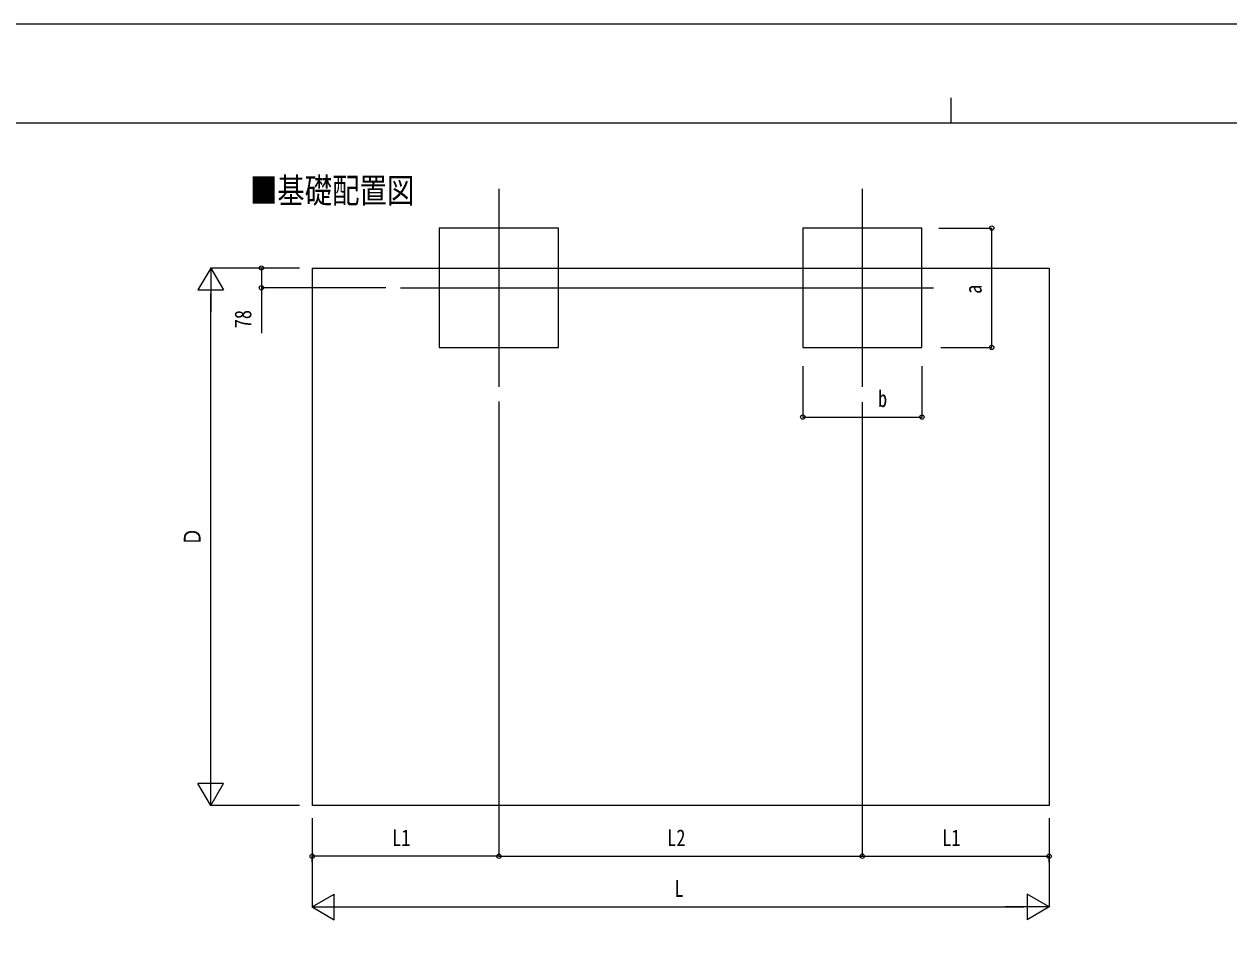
# Model space of a CAD drawing. Units: millimetres, scale not verified. Extents: x -8410 to 8410, y -5941 to 5943.
# Drawn here: x -3662 to 1086, y 2349 to 5943 of the extents above; entities that cross this region are included whole.
import ezdxf
from ezdxf.enums import TextEntityAlignment as Align

# ---------------------------------------------------------------- set-up
doc = ezdxf.new("R2010")
doc.units = ezdxf.units.MM
doc.header["$LTSCALE"] = 30
for name, color, linetype in [('0-2_USER1', 3, 'Continuous'), ('0-4_YKK_12', 2, 'Continuous'), ('0-6_YKK_A1', 4, 'Continuous'), ('0-7_YKK_D', 6, 'Continuous'), ('0-8_YKK_ZWAK', 7, 'Continuous')]:
    doc.layers.add(name, color=color, linetype=linetype)
doc.styles.add('ＭＳ ゴシック', font='')
doc.styles.get('ＭＳ ゴシック').set_extended_font_data('MS Gothic')

msp = doc.modelspace()

# ---------------------------------------------------------------- linework, layer by layer
at = {"layer": '0-4_YKK_12'}
for p, q in [((-1790.8, 5294.29), (-1790.8, 4514.12)), ((-358.8, 5294.29), (-358.8, 4514.12)), ((-2178.77, 4904.21), (-77.66, 4904.21))]:
    msp.add_line(p, q, dxfattribs=at)
at = {"layer": '0-6_YKK_A1'}
for p, q in [((-2526.8, 4982.01), (377.2, 4982.01)), ((-2526.8, 4982.01), (-2526.8, 2863.47)), ((377.2, 4982.01), (377.2, 2863.47)), ((377.2, 2863.47), (-2526.8, 2863.47))]:
    msp.add_line(p, q, dxfattribs=at)
for points in [[(-2025.8, 4669.21), (-1555.8, 4669.21), (-1555.8, 5139.21), (-2025.8, 5139.21)], [(-593.8, 4669.21), (-123.8, 4669.21), (-123.8, 5139.21), (-593.8, 5139.21)]]:
    msp.add_lwpolyline(points, close=True, dxfattribs=at)
at = {"layer": '0-7_YKK_D'}
for p, q in [((-56.65, 5139.21), (152.2, 5139.21)), ((151.2, 4669.21), (151.2, 5139.21)), ((-2926.8, 4982.01), (-2976.8, 4895.41)), ((-2576.8, 4982.01), (-2927.8, 4982.01)), ((-2926.8, 4982.01), (-2876.8, 4895.41)), ((-2926.8, 4982.01), (-2926.8, 4808.8)), ((-2576.8, 4982.01), (-2727.8, 4982.01)), ((-2976.8, 4895.41), (-2876.8, 4895.41)), ((-2236.24, 4904.21), (-2727.8, 4904.21)), ((-2926.8, 2963.47), (-2926.8, 4882.01)), ((-48.8, 4669.21), (152.2, 4669.21)), ((-593.8, 4595.01), (-593.8, 4393.21)), ((-123.8, 4595.19), (-123.8, 4393.21)), ((-1790.8, 4456.36), (-1790.8, 2662.47)), ((-1790.8, 4456.36), (-1790.8, 2662.47)), ((-358.8, 4452.77), (-358.8, 2662.47)), ((-358.8, 4452.77), (-358.8, 2662.47)), ((-593.8, 4394.21), (-123.8, 4394.21)), ((-2926.8, 2863.47), (-2926.8, 3036.67)), ((-2926.8, 2863.47), (-2976.8, 2950.07)), ((-2876.8, 2950.07), (-2976.8, 2950.07)), ((-2926.8, 2863.47), (-2876.8, 2950.07)), ((-2576.8, 2863.47), (-2927.8, 2863.47)), ((-2526.8, 2813.47), (-2526.8, 2462.47)), ((377.2, 2813.47), (377.2, 2462.47)), ((-2526.8, 2640.47), (-2526.8, 2664.47)), ((-1790.8, 2663.47), (-2526.8, 2663.47)), ((-1790.8, 2663.47), (-358.8, 2663.47)), ((-358.8, 2663.47), (377.2, 2663.47)), ((377.2, 2640.47), (377.2, 2664.47)), ((-2526.8, 2463.47), (-2440.2, 2513.47)), ((-2440.2, 2413.47), (-2440.2, 2513.47)), ((377.2, 2463.47), (290.59, 2513.47)), ((290.59, 2513.47), (290.59, 2413.47)), ((-2526.8, 2463.47), (-2440.2, 2413.47)), ((-2526.8, 2463.47), (-2353.6, 2463.47)), ((-2426.8, 2463.47), (277.2, 2463.47)), ((377.2, 2463.47), (203.99, 2463.47)), ((377.2, 2463.47), (290.59, 2413.47))]:
    msp.add_line(p, q, dxfattribs=at)
msp.add_lwpolyline([(-2726.8, 4982.01), (-2726.8, 4904.21), (-2726.8, 4724.61)], dxfattribs=at)
for centre in [(151.2, 5139.21), (-2726.8, 4982.01), (-2726.8, 4904.21), (151.2, 4669.21), (-593.8, 4394.21), (-123.8, 4394.21), (-2526.8, 2663.47), (-1790.8, 2663.47), (-1790.8, 2663.47), (-358.8, 2663.47), (-358.8, 2663.47), (377.2, 2663.47)]:
    msp.add_circle(centre, 8.5, dxfattribs=at)
at = {"layer": '0-8_YKK_ZWAK'}
for p, q in [((-9.96, 5653.4), (-9.96, 5553.4)), ((7790.04, 5553.4), (-7809.96, 5553.4))]:
    msp.add_line(p, q, dxfattribs=at)
msp.add_lwpolyline([(-8410, -5936.6), (8410, -5936.6), (8410, 5943.4), (-8410, 5943.4)], close=True, dxfattribs=at)

# ---------------------------------------------------------------- texts
at = {"layer": '0-2_USER1', "style": 'ＭＳ ゴシック', "width": 0.8}
msp.add_text('■基礎配置図', height=98.97, dxfattribs=at).set_placement((-2772.4, 5208.4), align=Align.BOTTOM_LEFT)
at = {"layer": '0-7_YKK_D', "style": 'ＭＳ ゴシック', "width": 0.8}
for s, p in [('a', (131.2, 4880.21)), ('78', (-2746.8, 4744.61)), ('Ｄ', (-2946.8, 3886.74))]:
    msp.add_text(s, height=65.98, rotation=90, dxfattribs=at).set_placement(p, align=Align.BOTTOM_LEFT)
for s, p in [('b', (-296.71, 4414.21)), ('L1', (-2211.6, 2683.47)), ('L2', (-1127.6, 2683.47)), ('L1', (-43.6, 2683.47)), ('L', (-1098.8, 2483.47))]:
    msp.add_text(s, height=65.98, dxfattribs=at).set_placement(p, align=Align.BOTTOM_LEFT)

doc.saveas('drawing.dxf')
